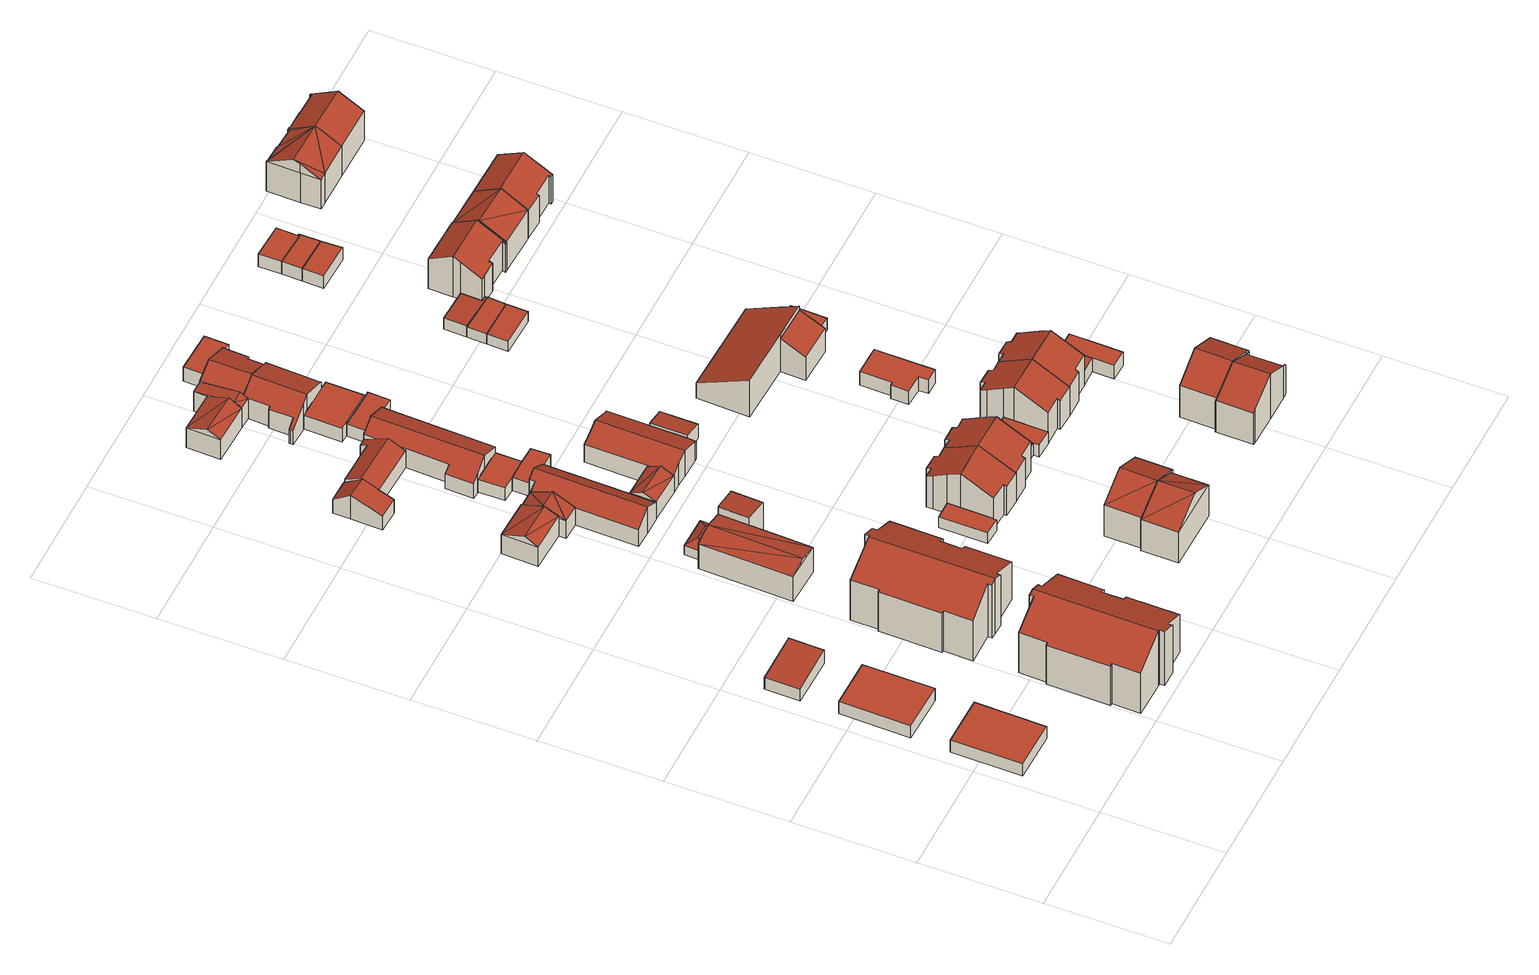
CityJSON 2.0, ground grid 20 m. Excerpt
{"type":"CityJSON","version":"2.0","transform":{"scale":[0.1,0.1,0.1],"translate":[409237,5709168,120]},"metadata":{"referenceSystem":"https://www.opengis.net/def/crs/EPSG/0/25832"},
"CityObjects":{
"building1":{"type":"Building","attributes":{"Gemeindeschluessel":"05978036","Geometrietyp2DReferenz":"3000","function":"31001_2460","roofType":"1000","measuredHeight":2.5},"geometry":[{"type":"MultiSurface","lod":"2","boundaries":[[[0,1,2,3]],[[1,4,5,2]],[[4,6,7,5]],[[6,0,3,7]],[[6,4,1,0]],[[3,2,5,7]]],"semantics":{"surfaces":[{"type":"WallSurface"},{"type":"RoofSurface"},{"type":"GroundSurface"}],"values":[0,0,0,0,1,2]}}]},
"building2":{"type":"Building","attributes":{"Gemeindeschluessel":"05978036","Geometrietyp2DReferenz":"3000","function":"31001_2460","roofType":"1000","measuredHeight":2.48},"geometry":[{"type":"MultiSurface","lod":"2","boundaries":[[[8,9,10,11]],[[9,12,13,10]],[[12,14,15,13]],[[14,8,11,15]],[[14,12,9,8]],[[11,10,13,15]]],"semantics":{"surfaces":[{"type":"WallSurface"},{"type":"RoofSurface"},{"type":"GroundSurface"}],"values":[0,0,0,0,1,2]}}]},
"building3":{"type":"Building","attributes":{"Gemeindeschluessel":"05978036","Geometrietyp2DReferenz":"3000","function":"31001_2460","roofType":"2100","measuredHeight":2.78},"geometry":[{"type":"MultiSurface","lod":"2","boundaries":[[[16,17,18,19]],[[17,20,21,18]],[[20,22,23,21]],[[22,16,19,23]],[[22,20,17,16]],[[19,18,21,23]]],"semantics":{"surfaces":[{"type":"WallSurface"},{"type":"RoofSurface"},{"type":"GroundSurface"}],"values":[0,0,0,0,1,2]}}]},
"building4":{"type":"Building","attributes":{"Gemeindeschluessel":"05978036","Geometrietyp2DReferenz":"3000","function":"31001_1000","roofType":"3100","measuredHeight":11.38},"geometry":[{"type":"MultiSurface","lod":"2","boundaries":[[[24,25,26,27]],[[25,28,29,26]],[[28,30,31,29]],[[30,32,33,31]],[[32,34,35,33]],[[34,36,37,35]],[[36,38,39,37]],[[38,40,41,39]],[[40,42,43,41]],[[42,44,45,43]],[[44,46,47,45]],[[46,48,49,47]],[[48,50,51,49]],[[50,52,53,51]],[[52,54,55,53]],[[54,56,57,55]],[[56,58,59,57]],[[58,60,61,59]],[[60,62,63,61]],[[62,64,65,63]],[[64,66,67,65]],[[66,24,27,67]],[[62,60,58,56,54,52,50,48,46,44,42,40,38,36]],[[36,34,32,30,28,25,24,66,64,62]],[[27,26,29,31,33,35,37,39,41,43,45,47,49,51,53,55,57,59,61,63,65,67]]],"semantics":{"surfaces":[{"type":"WallSurface"},{"type":"RoofSurface"},{"type":"GroundSurface"}],"values":[0,0,0,0,0,0,0,0,0,0,0,0,0,0,0,0,0,0,0,0,0,0,1,1,2]}}]},
"building5":{"type":"Building","attributes":{"Gemeindeschluessel":"05978036","Geometrietyp2DReferenz":"3000","function":"31001_1000","roofType":"3100","measuredHeight":11.39},"geometry":[{"type":"MultiSurface","lod":"2","boundaries":[[[68,69,70,71]],[[69,72,73,70]],[[72,74,75,73]],[[74,76,77,75]],[[76,78,79,77]],[[78,80,81,79]],[[80,82,83,81]],[[82,84,85,83]],[[84,86,87,85]],[[86,88,89,87]],[[88,90,91,89]],[[90,92,93,91]],[[92,94,95,93]],[[94,96,97,95]],[[96,98,99,97]],[[98,100,101,99]],[[100,102,103,101]],[[102,104,105,103]],[[104,106,107,105]],[[106,108,109,107]],[[108,110,111,109]],[[110,68,71,111]],[[106,104,102,100,98,96,94,92,90,88]],[[88,86,84,82,80,78,76,74,72,69,68,110,108,106]],[[71,70,73,75,77,79,81,83,85,87,89,91,93,95,97,99,101,103,105,107,109,111]]],"semantics":{"surfaces":[{"type":"WallSurface"},{"type":"RoofSurface"},{"type":"GroundSurface"}],"values":[0,0,0,0,0,0,0,0,0,0,0,0,0,0,0,0,0,0,0,0,0,0,1,1,2]}}]},
"building6":{"type":"Building","attributes":{"Gemeindeschluessel":"05978036","Geometrietyp2DReferenz":"3000","function":"31001_1000"},"children":["building6-1","building6-2"]},
"building6-1":{"type":"BuildingPart","attributes":{"roofType":"2100","measuredHeight":6.61},"parents":["building6"],"geometry":[{"type":"MultiSurface","lod":"2","boundaries":[[[112,113,114,115,116]],[[117,118,119,120,121]],[[118,122,123,119]],[[122,124,125,123]],[[124,112,116,125]],[[124,122,118,117,113,112]],[[116,115,120,119,123,125]],[[121,114,113,117]],[[121,120,115,114]]],"semantics":{"surfaces":[{"type":"WallSurface"},{"type":"RoofSurface"},{"type":"GroundSurface"},{"type":"ClosureSurface"}],"values":[0,0,0,0,0,1,2,0,3]}}]},
"building6-2":{"type":"BuildingPart","attributes":{"roofType":"3100","measuredHeight":5.89},"parents":["building6"],"geometry":[{"type":"MultiSurface","lod":"2","boundaries":[[[126,127,128,129]],[[127,121,120,128]],[[114,130,131,115]],[[130,132,133,131]],[[132,134,135,133]],[[134,126,129,135]],[[136,137,126,138]],[[138,126,134]],[[132,130,114,121,136]],[[136,138,132]],[[127,137,136,121]],[[126,137,127]],[[132,138,134]],[[129,128,120,115,131,133,135]],[[115,120,121,114]]],"semantics":{"surfaces":[{"type":"WallSurface"},{"type":"RoofSurface"},{"type":"GroundSurface"},{"type":"ClosureSurface"}],"values":[0,0,0,0,0,0,1,1,1,1,0,0,0,2,3]}}]},
"building7":{"type":"Building","attributes":{"Gemeindeschluessel":"05978036","Geometrietyp2DReferenz":"3000","function":"31001_1000"},"children":["building7-1","building7-2","building7-3"]},
"building7-1":{"type":"BuildingPart","attributes":{"roofType":"3100","measuredHeight":5.28},"parents":["building7"],"geometry":[{"type":"MultiSurface","lod":"2","boundaries":[[[139,140,141,142,143]],[[144,145,146,147,148]],[[139,145,149]],[[149,140,139]],[[140,149,150]],[[145,150,149]],[[150,145,144,151,152]],[[142,141,153,148,147]],[[153,141,140,154]],[[148,153,154,144]],[[143,146,145,139]],[[143,142,147,146]],[[150,152,155,156,154,140]],[[156,151,144,154]],[[155,152,151,156]]],"semantics":{"surfaces":[{"type":"WallSurface"},{"type":"RoofSurface"},{"type":"GroundSurface"},{"type":"ClosureSurface"}],"values":[0,0,0,1,1,1,1,2,0,3,0,3,0,3,3]}}]},
"building7-2":{"type":"BuildingPart","attributes":{"roofType":"3100","measuredHeight":5.54},"parents":["building7"],"geometry":[{"type":"MultiSurface","lod":"2","boundaries":[[[146,157,158,147]],[[157,159,160,158]],[[159,161,162,160]],[[161,163,164,162]],[[163,165,166,164]],[[165,167,168,166]],[[167,169,170,168]],[[169,171,172,170]],[[171,173,174,172]],[[173,143,142,174]],[[171,169,167,165,163]],[[163,161,159,157,146,143,173,171]],[[147,158,160,162,164,166,168,170,172,174,142]],[[147,142,143,146]]],"semantics":{"surfaces":[{"type":"WallSurface"},{"type":"RoofSurface"},{"type":"GroundSurface"},{"type":"ClosureSurface"}],"values":[0,0,0,0,0,0,0,0,0,0,1,1,2,3]}}]},
"building7-3":{"type":"BuildingPart","attributes":{"roofType":"3100","measuredHeight":5.17},"parents":["building7"],"geometry":[{"type":"MultiSurface","lod":"2","boundaries":[[[156,175,176,153,154]],[[175,177,178,176]],[[177,179,144,148,178]],[[177,175,180]],[[180,156,155]],[[156,180,175]],[[177,155,152,179]],[[155,177,180]],[[153,176,178,148]],[[151,144,179]],[[153,148,144,154]],[[154,144,151,156]],[[152,151,179]],[[156,151,152,155]]],"semantics":{"surfaces":[{"type":"WallSurface"},{"type":"RoofSurface"},{"type":"GroundSurface"},{"type":"ClosureSurface"}],"values":[0,0,0,0,1,1,1,1,2,0,3,3,0,3]}}]},
"building8":{"type":"Building","attributes":{"Gemeindeschluessel":"05978036","Geometrietyp2DReferenz":"3000","function":"31001_2460","roofType":"5000","measuredHeight":2.76},"geometry":[{"type":"MultiSurface","lod":"2","boundaries":[[[181,182,183,184]],[[182,185,186,183]],[[185,187,188,186]],[[187,189,190,188]],[[189,181,184,190]],[[187,185,182,191]],[[192,191,182,181]],[[192,181,189]],[[191,192,189,187]],[[184,183,186,188,190]]],"semantics":{"surfaces":[{"type":"WallSurface"},{"type":"RoofSurface"},{"type":"GroundSurface"}],"values":[0,0,0,0,0,1,1,1,1,2]}}]},
"building9":{"type":"Building","attributes":{"Gemeindeschluessel":"05978036","Geometrietyp2DReferenz":"3000","function":"31001_1000"},"children":["building9-1","building9-2","building9-3"]},
"building9-1":{"type":"BuildingPart","attributes":{"roofType":"3100","measuredHeight":4.84},"parents":["building9"],"geometry":[{"type":"MultiSurface","lod":"2","boundaries":[[[193,194,195,196]],[[197,198,199,200]],[[201,202,203,204,205]],[[202,193,196,203]],[[206,207,208,198,197,209,210]],[[210,211,194,193,202,201,206]],[[196,195,212,200,199,213,214,204,203]],[[215,211,210]],[[212,195,194,211,215]],[[209,215,210]],[[197,200,212,215,209]],[[216,207,206]],[[214,213,208,207,216]],[[213,199,198,208]],[[201,205,216,206]],[[214,216,205,204]]],"semantics":{"surfaces":[{"type":"WallSurface"},{"type":"RoofSurface"},{"type":"GroundSurface"},{"type":"ClosureSurface"}],"values":[0,0,0,0,1,1,2,0,3,0,3,0,3,3,0,3]}}]},
"building9-2":{"type":"BuildingPart","attributes":{"roofType":"3100","measuredHeight":5.45},"parents":["building9"],"geometry":[{"type":"MultiSurface","lod":"2","boundaries":[[[217,218,219,220]],[[218,221,222,219]],[[221,223,224,222]],[[223,225,226,224]],[[225,227,228,226]],[[227,229,197,200,228]],[[230,231,232,195,194]],[[231,233,234,232]],[[233,235,236,234]],[[235,237,238,236]],[[237,217,220,238]],[[233,231,230,211,215,209,229,227,225,223,221,218]],[[218,217,237,235,233]],[[220,219,222,224,226,228,200,212,195,232,234,236,238]],[[230,194,211]],[[209,197,229]],[[194,195,212,215,211]],[[215,212,200,197,209]]],"semantics":{"surfaces":[{"type":"WallSurface"},{"type":"RoofSurface"},{"type":"GroundSurface"},{"type":"ClosureSurface"}],"values":[0,0,0,0,0,0,0,0,0,0,0,1,1,2,0,0,3,3]}}]},
"building9-3":{"type":"BuildingPart","attributes":{"roofType":"3100","measuredHeight":4.82},"parents":["building9"],"geometry":[{"type":"MultiSurface","lod":"2","boundaries":[[[239,240,241,199,198]],[[240,242,243,241]],[[242,244,245,243]],[[244,246,247,245]],[[246,248,249,247]],[[248,205,204,249]],[[244,242,240,239,250]],[[250,207,216,205,248,246,244]],[[204,214,213,199,241,243,245,247,249]],[[208,207,250]],[[213,214,216,207,208]],[[214,204,205,216]],[[239,198,208,250]],[[213,208,198,199]]],"semantics":{"surfaces":[{"type":"WallSurface"},{"type":"RoofSurface"},{"type":"GroundSurface"},{"type":"ClosureSurface"}],"values":[0,0,0,0,0,0,1,1,2,0,3,3,0,3]}}]},
"building10":{"type":"Building","attributes":{"Gemeindeschluessel":"05978036","Geometrietyp2DReferenz":"3000","function":"31001_2460","roofType":"1000","measuredHeight":2.27},"geometry":[{"type":"MultiSurface","lod":"2","boundaries":[[[251,252,253,254]],[[252,255,256,253]],[[255,257,258,256]],[[257,259,260,258]],[[259,261,262,260]],[[261,251,254,262]],[[261,259,257,255,252,251]],[[254,253,256,258,260,262]]],"semantics":{"surfaces":[{"type":"WallSurface"},{"type":"RoofSurface"},{"type":"GroundSurface"}],"values":[0,0,0,0,0,0,1,2]}}]},
"building11":{"type":"Building","attributes":{"Gemeindeschluessel":"05978036","Geometrietyp2DReferenz":"3000","function":"31001_2460","roofType":"1000","measuredHeight":2.63},"geometry":[{"type":"MultiSurface","lod":"2","boundaries":[[[263,264,265,266]],[[264,267,268,265]],[[267,269,270,268]],[[269,271,272,270]],[[271,263,266,272]],[[271,269,267,264,263]],[[266,265,268,270,272]]],"semantics":{"surfaces":[{"type":"WallSurface"},{"type":"RoofSurface"},{"type":"GroundSurface"}],"values":[0,0,0,0,0,1,2]}}]},
"building12":{"type":"Building","attributes":{"Gemeindeschluessel":"05978036","Geometrietyp2DReferenz":"3000","function":"31001_1000","roofType":"3100","measuredHeight":9.15},"geometry":[{"type":"MultiSurface","lod":"2","boundaries":[[[273,274,275,276]],[[274,277,278,275]],[[277,279,280,278]],[[279,273,276,280]],[[277,274,281]],[[273,279,282]],[[274,282,281]],[[282,274,273]],[[281,279,277]],[[279,281,282]],[[276,275,278,280]]],"semantics":{"surfaces":[{"type":"WallSurface"},{"type":"RoofSurface"},{"type":"GroundSurface"}],"values":[0,0,0,0,0,0,1,1,1,1,2]}}]},
"building13":{"type":"Building","attributes":{"Gemeindeschluessel":"05978036","Geometrietyp2DReferenz":"3000","function":"31001_2460","roofType":"1000","measuredHeight":2.63},"geometry":[{"type":"MultiSurface","lod":"2","boundaries":[[[283,284,272,285]],[[284,286,270,272]],[[286,287,288,270]],[[287,289,290,288]],[[289,291,292,290]],[[291,283,285,292]],[[291,289,287,286,284,283]],[[285,272,270,288,290,292]]],"semantics":{"surfaces":[{"type":"WallSurface"},{"type":"RoofSurface"},{"type":"GroundSurface"}],"values":[0,0,0,0,0,0,1,2]}}]},
"building14":{"type":"Building","attributes":{"Gemeindeschluessel":"05978036","Geometrietyp2DReferenz":"3000","function":"31001_1000","roofType":"5000","measuredHeight":9.26},"geometry":[{"type":"MultiSurface","lod":"2","boundaries":[[[293,294,295,296]],[[294,297,298,295]],[[297,299,300,298]],[[299,293,296,300]],[[299,297,301,281]],[[294,281,301]],[[281,294,293]],[[293,299,281]],[[297,294,301]],[[296,295,298,300]]],"semantics":{"surfaces":[{"type":"WallSurface"},{"type":"RoofSurface"},{"type":"GroundSurface"}],"values":[0,0,0,0,1,1,1,0,0,2]}}]},
"building15":{"type":"Building","attributes":{"Gemeindeschluessel":"05978036","Geometrietyp2DReferenz":"3000","function":"31001_1000","roofType":"3100","measuredHeight":9.11},"geometry":[{"type":"MultiSurface","lod":"2","boundaries":[[[302,303,253,304]],[[303,305,306,253]],[[305,307,254,306]],[[307,308,309,254]],[[308,310,311,309]],[[310,312,313,311]],[[312,314,315,313]],[[314,316,317,315]],[[316,318,319,317]],[[318,320,321,319]],[[320,322,323,321]],[[322,324,325,323]],[[324,326,327,325]],[[326,328,329,327]],[[328,302,304,329]],[[324,322,320,318,316,314,312,310,308,307,305]],[[305,303,302,328,326,324]],[[304,253,306,254,309,311,313,315,317,319,321,323,325,327,329]]],"semantics":{"surfaces":[{"type":"WallSurface"},{"type":"RoofSurface"},{"type":"GroundSurface"}],"values":[0,0,0,0,0,0,0,0,0,0,0,0,0,0,0,1,1,2]}}]},
"building16":{"type":"Building","attributes":{"Gemeindeschluessel":"05978036","Geometrietyp2DReferenz":"3000","function":"31001_1000"},"children":["building16-1","building16-2"]},
"building16-1":{"type":"BuildingPart","attributes":{"roofType":"3100","measuredHeight":4.52},"parents":["building16"],"geometry":[{"type":"MultiSurface","lod":"2","boundaries":[[[330,331,332,333]],[[334,335,336,337]],[[335,330,333,336]],[[330,335,338]],[[330,339,340,331]],[[339,330,338]],[[338,334,341,339]],[[334,338,335]],[[333,332,337,336]],[[337,332,331,334]],[[340,339,341]],[[331,340,341,334]]],"semantics":{"surfaces":[{"type":"WallSurface"},{"type":"RoofSurface"},{"type":"GroundSurface"},{"type":"ClosureSurface"}],"values":[0,0,0,0,1,1,1,1,2,3,0,3]}}]},
"building16-2":{"type":"BuildingPart","attributes":{"roofType":"3100","measuredHeight":5.22},"parents":["building16"],"geometry":[{"type":"MultiSurface","lod":"2","boundaries":[[[342,343,344,332,331]],[[343,345,346,344]],[[345,347,348,346]],[[347,349,350,348]],[[349,351,352,350]],[[351,353,354,352]],[[353,355,356,354]],[[355,357,358,356]],[[357,359,360,358]],[[359,361,362,360]],[[361,363,364,362]],[[363,365,334,337,364]],[[361,359,357,355,353,351,349,347]],[[347,345,343,342,340,341,365,363,361]],[[332,344,346,348,350,352,354,356,358,360,362,364,337]],[[331,340,342]],[[341,334,365]],[[331,332,337,334]],[[331,334,341,340]]],"semantics":{"surfaces":[{"type":"WallSurface"},{"type":"RoofSurface"},{"type":"GroundSurface"},{"type":"ClosureSurface"}],"values":[0,0,0,0,0,0,0,0,0,0,0,0,1,1,2,0,0,3,3]}}]},
"building17":{"type":"Building","attributes":{"Gemeindeschluessel":"05978036","Geometrietyp2DReferenz":"3000","function":"31001_1000"},"children":["building17-1","building17-2","building17-3","building17-4"]},
"building17-1":{"type":"BuildingPart","attributes":{"roofType":"3100","measuredHeight":5.34},"parents":["building17"],"geometry":[{"type":"MultiSurface","lod":"2","boundaries":[[[366,367,368,369]],[[366,370,371,367]],[[370,372,373,371]],[[370,366,374]],[[374,369,375,376,377]],[[369,374,366]],[[370,377,378,372]],[[377,370,374]],[[368,367,371,373]],[[369,368,373,372]],[[377,376,378]],[[378,376,375,369,372]]],"semantics":{"surfaces":[{"type":"WallSurface"},{"type":"RoofSurface"},{"type":"GroundSurface"},{"type":"ClosureSurface"}],"values":[0,0,0,0,1,1,1,1,2,3,0,3]}}]},
"building17-2":{"type":"BuildingPart","attributes":{"roofType":"3100","measuredHeight":6.13},"parents":["building17"],"geometry":[{"type":"MultiSurface","lod":"2","boundaries":[[[379,380,381,382]],[[380,383,384,381]],[[383,385,386,384]],[[385,387,388,386]],[[387,389,390,391,388]],[[392,393,394,395]],[[392,396,397,393]],[[396,398,399,397]],[[398,400,401,399]],[[400,402,403,401]],[[402,404,405,403]],[[404,379,382,405]],[[400,398,396,392,395,406,407,408]],[[408,409,410,389,387,385,383,380,379,404,402,400]],[[382,381,384,386,388,391,411,412,413,394,393,397,399,401,403,405]],[[410,414,390,389]],[[414,411,391,390]],[[412,411,414,410,409,408]],[[395,394,413,407,406]],[[407,413,412,408]]],"semantics":{"surfaces":[{"type":"WallSurface"},{"type":"RoofSurface"},{"type":"GroundSurface"},{"type":"ClosureSurface"}],"values":[0,0,0,0,0,0,0,0,0,0,0,0,1,1,2,0,3,3,3,3]}}]},
"building17-3":{"type":"BuildingPart","attributes":{"roofType":"3100","measuredHeight":4.97},"parents":["building17"],"geometry":[{"type":"MultiSurface","lod":"2","boundaries":[[[372,415,416,373]],[[415,417,418,416]],[[390,369,368,391]],[[390,419,420]],[[420,375,369,390]],[[415,421,378,376,420,419,422,417]],[[372,421,415]],[[368,373,416,418,411,391]],[[373,368,369,372]],[[391,411,414,390]],[[411,418,417,414]],[[420,376,375]],[[378,421,372]],[[376,378,372,369,375]],[[419,390,414,423,422]],[[422,423,414,417]]],"semantics":{"surfaces":[{"type":"WallSurface"},{"type":"RoofSurface"},{"type":"GroundSurface"},{"type":"ClosureSurface"}],"values":[0,0,0,1,1,1,0,2,3,3,3,0,0,3,0,3]}}]},
"building17-4":{"type":"BuildingPart","attributes":{"roofType":"3100","measuredHeight":6.17},"parents":["building17"],"geometry":[{"type":"MultiSurface","lod":"2","boundaries":[[[424,425,426,427]],[[425,428,429,426]],[[428,430,431,429]],[[430,432,433,431]],[[432,395,394,433]],[[434,424,427,418,417]],[[435,406,395,432,430,428,425]],[[425,424,434,422,423,409,408,435]],[[427,426,429,431,433,394,413,412,411,418]],[[407,406,435]],[[413,394,395,406,407]],[[423,410,409]],[[408,407,435]],[[410,414,411,412,408,409]],[[412,413,407,408]],[[434,417,422]],[[411,414,417,418]],[[417,414,410,423,422]]],"semantics":{"surfaces":[{"type":"WallSurface"},{"type":"RoofSurface"},{"type":"GroundSurface"},{"type":"ClosureSurface"}],"values":[0,0,0,0,0,0,1,1,2,0,3,0,0,3,3,0,3,3]}}]},
"building18":{"type":"Building","attributes":{"Gemeindeschluessel":"05978036","Geometrietyp2DReferenz":"3000","function":"31001_1000","roofType":"3100","measuredHeight":9.1},"geometry":[{"type":"MultiSurface","lod":"2","boundaries":[[[436,437,438,439]],[[437,326,327,438]],[[326,324,325,327]],[[324,322,323,325]],[[322,320,321,323]],[[320,440,441,321]],[[440,442,443,441]],[[442,444,445,443]],[[444,446,447,445]],[[446,448,449,447]],[[448,450,451,449]],[[450,452,453,451]],[[452,454,455,453]],[[454,456,457,455]],[[456,458,459,457]],[[458,436,439,459]],[[454,452,450,448,446,444,442,440,320,322,324]],[[324,326,437,436,458,456,454]],[[439,438,327,325,323,321,441,443,445,447,449,451,453,455,457,459]]],"semantics":{"surfaces":[{"type":"WallSurface"},{"type":"RoofSurface"},{"type":"GroundSurface"}],"values":[0,0,0,0,0,0,0,0,0,0,0,0,0,0,0,0,1,1,2]}}]},
"building19":{"type":"Building","attributes":{"Gemeindeschluessel":"05978036","Geometrietyp2DReferenz":"3000","function":"31001_2460","roofType":"1000","measuredHeight":2.57},"geometry":[{"type":"MultiSurface","lod":"2","boundaries":[[[460,461,462,463]],[[461,464,465,462]],[[464,466,467,465]],[[466,468,469,467]],[[468,470,471,469]],[[470,460,463,471]],[[470,468,466,464,461,460]],[[463,462,465,467,469,471]]],"semantics":{"surfaces":[{"type":"WallSurface"},{"type":"RoofSurface"},{"type":"GroundSurface"}],"values":[0,0,0,0,0,0,1,2]}}]},
"building20":{"type":"Building","attributes":{"Gemeindeschluessel":"05978036","Geometrietyp2DReferenz":"3000","function":"31001_2460","roofType":"1000","measuredHeight":2.78},"geometry":[{"type":"MultiSurface","lod":"2","boundaries":[[[472,473,474,475]],[[473,476,477,474]],[[476,478,479,477]],[[478,480,481,479]],[[480,482,483,481]],[[482,472,475,483]],[[482,480,478,476,473,472]],[[475,474,477,479,481,483]]],"semantics":{"surfaces":[{"type":"WallSurface"},{"type":"RoofSurface"},{"type":"GroundSurface"}],"values":[0,0,0,0,0,0,1,2]}}]},
"building21":{"type":"Building","attributes":{"Gemeindeschluessel":"05978036","Geometrietyp2DReferenz":"3000","function":"31001_2460","roofType":"2100","measuredHeight":3.81},"geometry":[{"type":"MultiSurface","lod":"2","boundaries":[[[484,485,486,487]],[[485,488,489,486]],[[488,490,491,489]],[[490,484,487,491]],[[490,488,485,484]],[[487,486,489,491]]],"semantics":{"surfaces":[{"type":"WallSurface"},{"type":"RoofSurface"},{"type":"GroundSurface"}],"values":[0,0,0,0,1,2]}}]},
"building22":{"type":"Building","attributes":{"Gemeindeschluessel":"05978036","Geometrietyp2DReferenz":"3000","function":"31001_2460","roofType":"1000","measuredHeight":2.38},"geometry":[{"type":"MultiSurface","lod":"2","boundaries":[[[492,493,494,495]],[[493,496,497,494]],[[496,498,499,497]],[[498,492,495,499]],[[498,496,493,492]],[[495,494,497,499]]],"semantics":{"surfaces":[{"type":"WallSurface"},{"type":"RoofSurface"},{"type":"GroundSurface"}],"values":[0,0,0,0,1,2]}}]},
"building23":{"type":"Building","attributes":{"Gemeindeschluessel":"05978036","Geometrietyp2DReferenz":"3000","function":"31001_2460","roofType":"1000","measuredHeight":2.49},"geometry":[{"type":"MultiSurface","lod":"2","boundaries":[[[500,501,502,503]],[[501,504,505,502]],[[504,506,507,505]],[[506,508,509,507]],[[508,500,503,509]],[[508,506,504,501,500]],[[503,502,505,507,509]]],"semantics":{"surfaces":[{"type":"WallSurface"},{"type":"RoofSurface"},{"type":"GroundSurface"}],"values":[0,0,0,0,0,1,2]}}]},
"building24":{"type":"Building","attributes":{"Gemeindeschluessel":"05978036","Geometrietyp2DReferenz":"3000","function":"31001_2460","roofType":"1000","measuredHeight":2.97},"geometry":[{"type":"MultiSurface","lod":"2","boundaries":[[[510,511,512,513]],[[511,514,515,512]],[[514,516,517,515]],[[516,518,519,517]],[[518,510,513,519]],[[518,516,514,511,510]],[[513,512,515,517,519]]],"semantics":{"surfaces":[{"type":"WallSurface"},{"type":"RoofSurface"},{"type":"GroundSurface"}],"values":[0,0,0,0,0,1,2]}}]},
"building25":{"type":"Building","attributes":{"Gemeindeschluessel":"05978036","Geometrietyp2DReferenz":"3000","function":"31001_1000","roofType":"3100","measuredHeight":9.2},"geometry":[{"type":"MultiSurface","lod":"2","boundaries":[[[520,521,522,523]],[[521,524,525,522]],[[524,526,527,525]],[[526,528,529,527]],[[528,530,531,529]],[[530,532,533,531]],[[532,534,535,533]],[[534,536,537,535]],[[536,538,539,537]],[[538,540,541,539]],[[540,542,543,541]],[[542,544,545,543]],[[544,546,547,545]],[[546,548,549,547]],[[548,520,523,549]],[[544,542,540,538,536,534,532,530,528,526,524]],[[524,521,520,548,546,544]],[[523,522,525,527,529,531,533,535,537,539,541,543,545,547,549]]],"semantics":{"surfaces":[{"type":"WallSurface"},{"type":"RoofSurface"},{"type":"GroundSurface"}],"values":[0,0,0,0,0,0,0,0,0,0,0,0,0,0,0,1,1,2]}}]},
"building26":{"type":"Building","attributes":{"Gemeindeschluessel":"05978036","Geometrietyp2DReferenz":"3000","function":"31001_1000"},"children":["building26-1","building26-2"]},
"building26-1":{"type":"BuildingPart","attributes":{"roofType":"2100","measuredHeight":7.64},"parents":["building26"],"geometry":[{"type":"MultiSurface","lod":"2","boundaries":[[[550,551,552,553]],[[551,554,555,556,552]],[[557,558,559,560,561]],[[558,562,563,559]],[[562,550,553,563]],[[562,558,557,554,551,550]],[[553,552,556,560,559,563]],[[561,555,554,557]],[[561,560,556,555]]],"semantics":{"surfaces":[{"type":"WallSurface"},{"type":"RoofSurface"},{"type":"GroundSurface"},{"type":"ClosureSurface"}],"values":[0,0,0,0,0,1,2,0,3]}}]},
"building26-2":{"type":"BuildingPart","attributes":{"roofType":"2100","measuredHeight":6.83},"parents":["building26"],"geometry":[{"type":"MultiSurface","lod":"2","boundaries":[[[564,561,560,565]],[[555,566,567,556]],[[566,568,569,567]],[[568,564,565,569]],[[568,566,555,561,564]],[[565,560,556,567,569]],[[556,560,561,555]]],"semantics":{"surfaces":[{"type":"WallSurface"},{"type":"RoofSurface"},{"type":"GroundSurface"},{"type":"ClosureSurface"}],"values":[0,0,0,0,1,2,3]}}]},
"building27":{"type":"Building","attributes":{"Gemeindeschluessel":"05978036","Geometrietyp2DReferenz":"3000","function":"31001_1000","roofType":"3100","measuredHeight":9.22},"geometry":[{"type":"MultiSurface","lod":"2","boundaries":[[[570,571,572,573]],[[571,574,575,572]],[[574,576,577,575]],[[576,578,579,577]],[[578,580,581,579]],[[580,582,583,581]],[[582,584,585,583]],[[584,586,587,585]],[[586,588,589,587]],[[588,590,591,589]],[[590,592,593,591]],[[592,594,595,593]],[[594,596,597,595]],[[596,570,573,597]],[[592,590,588,586,584,582]],[[582,580,578,576,574,571,570,596,594,592]],[[573,572,575,577,579,581,583,585,587,589,591,593,595,597]]],"semantics":{"surfaces":[{"type":"WallSurface"},{"type":"RoofSurface"},{"type":"GroundSurface"}],"values":[0,0,0,0,0,0,0,0,0,0,0,0,0,0,1,1,2]}}]},
"building28":{"type":"Building","attributes":{"Gemeindeschluessel":"05978036","Geometrietyp2DReferenz":"3000","function":"31001_1310","roofType":"1000","measuredHeight":2.8},"geometry":[{"type":"MultiSurface","lod":"2","boundaries":[[[598,599,600,601]],[[599,602,603,600]],[[602,604,605,603]],[[604,606,607,605]],[[606,608,609,607]],[[608,610,611,609]],[[610,612,613,611]],[[612,598,601,613]],[[612,610,608,606,604,602,599,598]],[[601,600,603,605,607,609,611,613]]],"semantics":{"surfaces":[{"type":"WallSurface"},{"type":"RoofSurface"},{"type":"GroundSurface"}],"values":[0,0,0,0,0,0,0,0,1,2]}}]},
"building29":{"type":"Building","attributes":{"Gemeindeschluessel":"05978036","Geometrietyp2DReferenz":"3000","function":"31001_1000","roofType":"3100","measuredHeight":9.14},"geometry":[{"type":"MultiSurface","lod":"2","boundaries":[[[614,546,547,615]],[[546,544,545,547]],[[544,616,543,545]],[[616,617,541,543]],[[617,618,619,541]],[[618,620,621,619]],[[620,622,623,621]],[[622,624,625,623]],[[624,626,627,625]],[[626,628,629,627]],[[628,630,631,629]],[[630,632,633,631]],[[632,634,635,633]],[[634,636,637,635]],[[636,614,615,637]],[[632,630,628,626,624,622,620,618,617,616,544]],[[544,546,614,636,634,632]],[[615,547,545,543,541,619,621,623,625,627,629,631,633,635,637]]],"semantics":{"surfaces":[{"type":"WallSurface"},{"type":"RoofSurface"},{"type":"GroundSurface"}],"values":[0,0,0,0,0,0,0,0,0,0,0,0,0,0,0,1,1,2]}}]},
"building30":{"type":"Building","attributes":{"Gemeindeschluessel":"05978036","Geometrietyp2DReferenz":"3000","function":"31001_1000","roofType":"3100","measuredHeight":9.31},"geometry":[{"type":"MultiSurface","lod":"2","boundaries":[[[638,639,640,641]],[[639,642,643,640]],[[642,644,645,643]],[[644,646,647,645]],[[646,648,597,647]],[[648,649,595,597]],[[649,650,593,595]],[[650,651,591,593]],[[651,652,589,591]],[[652,638,641,589]],[[650,649,648,646,644]],[[644,642,639,638,652,651,650]],[[641,640,643,645,647,597,595,593,591,589]]],"semantics":{"surfaces":[{"type":"WallSurface"},{"type":"RoofSurface"},{"type":"GroundSurface"}],"values":[0,0,0,0,0,0,0,0,0,0,1,1,2]}}]},
"building31":{"type":"Building","attributes":{"Gemeindeschluessel":"05978036","Geometrietyp2DReferenz":"3000","function":"31001_2460","roofType":"1000","measuredHeight":2.15},"geometry":[{"type":"MultiSurface","lod":"2","boundaries":[[[653,654,655,656]],[[654,657,658,655]],[[657,659,660,658]],[[659,653,656,660]],[[659,657,654,653]],[[656,655,658,660]]],"semantics":{"surfaces":[{"type":"WallSurface"},{"type":"RoofSurface"},{"type":"GroundSurface"}],"values":[0,0,0,0,1,2]}}]},
"building32":{"type":"Building","attributes":{"Gemeindeschluessel":"05978036","Geometrietyp2DReferenz":"3000","function":"31001_2460","roofType":"1000","measuredHeight":2.15},"geometry":[{"type":"MultiSurface","lod":"2","boundaries":[[[653,661,662,656]],[[661,663,664,662]],[[663,654,655,664]],[[654,653,656,655]],[[654,663,661,653]],[[656,662,664,655]]],"semantics":{"surfaces":[{"type":"WallSurface"},{"type":"RoofSurface"},{"type":"GroundSurface"}],"values":[0,0,0,0,1,2]}}]},
"building33":{"type":"Building","attributes":{"Gemeindeschluessel":"05978036","Geometrietyp2DReferenz":"3000","function":"31001_2460","roofType":"1000","measuredHeight":2.79},"geometry":[{"type":"MultiSurface","lod":"2","boundaries":[[[665,666,667,668]],[[666,669,670,667]],[[669,671,672,670]],[[671,673,674,672]],[[673,665,668,674]],[[673,671,669,666,665]],[[668,667,670,672,674]]],"semantics":{"surfaces":[{"type":"WallSurface"},{"type":"RoofSurface"},{"type":"GroundSurface"}],"values":[0,0,0,0,0,1,2]}}]},
"building34":{"type":"Building","attributes":{"Gemeindeschluessel":"05978036","Geometrietyp2DReferenz":"3000","function":"31001_2460","roofType":"2100","measuredHeight":2.29},"geometry":[{"type":"MultiSurface","lod":"2","boundaries":[[[675,676,677,662]],[[676,678,679,677]],[[678,680,681,679]],[[680,682,683,681]],[[682,684,664,683]],[[684,675,662,664]],[[684,682,680,678,676,675]],[[662,677,679,681,683,664]]],"semantics":{"surfaces":[{"type":"WallSurface"},{"type":"RoofSurface"},{"type":"GroundSurface"}],"values":[0,0,0,0,0,0,1,2]}}]},
"building35":{"type":"Building","attributes":{"Gemeindeschluessel":"05978036","Geometrietyp2DReferenz":"3000","function":"31001_2460","roofType":"1000","measuredHeight":2.74},"geometry":[{"type":"MultiSurface","lod":"2","boundaries":[[[685,686,687,688]],[[686,665,668,687]],[[665,673,674,668]],[[673,689,690,674]],[[689,691,692,690]],[[691,685,688,692]],[[691,689,673,665,686,685]],[[688,687,668,674,690,692]]],"semantics":{"surfaces":[{"type":"WallSurface"},{"type":"RoofSurface"},{"type":"GroundSurface"}],"values":[0,0,0,0,0,0,1,2]}}]},
"building36":{"type":"Building","attributes":{"Gemeindeschluessel":"05978036","Geometrietyp2DReferenz":"3000","function":"31001_2460","roofType":"1000","measuredHeight":2.47},"geometry":[{"type":"MultiSurface","lod":"2","boundaries":[[[693,694,695,696]],[[694,697,698,695]],[[697,699,700,698]],[[699,693,696,700]],[[699,697,694,693]],[[696,695,698,700]]],"semantics":{"surfaces":[{"type":"WallSurface"},{"type":"RoofSurface"},{"type":"GroundSurface"}],"values":[0,0,0,0,1,2]}}]},
"building37":{"type":"Building","attributes":{"Gemeindeschluessel":"05978036","Geometrietyp2DReferenz":"3000","function":"31001_2460","roofType":"1000","measuredHeight":2.58},"geometry":[{"type":"MultiSurface","lod":"2","boundaries":[[[701,702,703,704]],[[702,705,706,703]],[[705,707,708,706]],[[707,701,704,708]],[[707,705,702,701]],[[704,703,706,708]]],"semantics":{"surfaces":[{"type":"WallSurface"},{"type":"RoofSurface"},{"type":"GroundSurface"}],"values":[0,0,0,0,1,2]}}]},
"building38":{"type":"Building","attributes":{"Gemeindeschluessel":"05978036","Geometrietyp2DReferenz":"3000","function":"31001_1000","roofType":"3100","measuredHeight":8.49},"geometry":[{"type":"MultiSurface","lod":"2","boundaries":[[[709,710,711,712]],[[710,713,714,711]],[[713,715,716,714]],[[715,717,718,716]],[[717,719,720,718]],[[719,721,722,720]],[[721,723,724,722]],[[723,725,726,724]],[[725,727,728,726]],[[727,729,730,728]],[[729,731,732,730]],[[731,709,712,732]],[[727,725,723,721]],[[721,719,717,715,713,710,709,731,729,727]],[[712,711,714,716,718,720,722,724,726,728,730,732]]],"semantics":{"surfaces":[{"type":"WallSurface"},{"type":"RoofSurface"},{"type":"GroundSurface"}],"values":[0,0,0,0,0,0,0,0,0,0,0,0,1,1,2]}}]},
"building39":{"type":"Building","attributes":{"Gemeindeschluessel":"05978036","Geometrietyp2DReferenz":"3000","function":"31001_2460","roofType":"1000","measuredHeight":2.57},"geometry":[{"type":"MultiSurface","lod":"2","boundaries":[[[701,733,734,704]],[[733,735,736,734]],[[735,702,703,736]],[[702,701,704,703]],[[702,735,733,701]],[[704,734,736,703]]],"semantics":{"surfaces":[{"type":"WallSurface"},{"type":"RoofSurface"},{"type":"GroundSurface"}],"values":[0,0,0,0,1,2]}}]},
"building40":{"type":"Building","attributes":{"Gemeindeschluessel":"05978036","Geometrietyp2DReferenz":"3000","function":"31001_2460","roofType":"1000","measuredHeight":2.59},"geometry":[{"type":"MultiSurface","lod":"2","boundaries":[[[733,737,738,734]],[[737,739,740,738]],[[739,741,742,740]],[[741,743,744,742]],[[743,735,736,744]],[[735,733,734,736]],[[735,743,741,739,737,733]],[[734,738,740,742,744,736]]],"semantics":{"surfaces":[{"type":"WallSurface"},{"type":"RoofSurface"},{"type":"GroundSurface"}],"values":[0,0,0,0,0,0,1,2]}}]},
"building41":{"type":"Building","attributes":{"Gemeindeschluessel":"05978036","Geometrietyp2DReferenz":"3000","function":"31001_1000","roofType":"3100","measuredHeight":8.37},"geometry":[{"type":"MultiSurface","lod":"2","boundaries":[[[745,746,747,726]],[[746,748,749,747]],[[748,750,730,749]],[[750,745,726,730]],[[748,746,751]],[[745,750,752]],[[745,751,746]],[[751,745,752]],[[752,748,751]],[[748,752,750]],[[726,747,749,730]]],"semantics":{"surfaces":[{"type":"WallSurface"},{"type":"RoofSurface"},{"type":"GroundSurface"}],"values":[0,0,0,0,0,0,1,1,1,1,2]}}]},
"building42":{"type":"Building","attributes":{"Gemeindeschluessel":"05978036","Geometrietyp2DReferenz":"3000","function":"31001_1000","roofType":"3100","measuredHeight":8.19},"geometry":[{"type":"MultiSurface","lod":"2","boundaries":[[[753,754,755,756]],[[754,757,758,755]],[[757,759,760,758]],[[759,761,762,760]],[[761,746,763,762]],[[746,764,765,763]],[[764,766,767,765]],[[766,768,769,767]],[[768,770,771,769]],[[770,753,756,771]],[[766,764,746,761]],[[761,759,757,754,753,770,768,766]],[[756,755,758,760,762,763,765,767,769,771]]],"semantics":{"surfaces":[{"type":"WallSurface"},{"type":"RoofSurface"},{"type":"GroundSurface"}],"values":[0,0,0,0,0,0,0,0,0,0,1,1,2]}}]},
"building43":{"type":"Building","attributes":{"Gemeindeschluessel":"05978036","Geometrietyp2DReferenz":"3000","function":"31001_1000","roofType":"5000","measuredHeight":8.56},"geometry":[{"type":"MultiSurface","lod":"2","boundaries":[[[772,773,774,775]],[[773,776,777,774]],[[776,778,779,777]],[[778,780,781,779]],[[780,782,783,781]],[[782,784,785,783]],[[784,786,787,785]],[[786,788,789,787]],[[788,790,791,789]],[[790,792,793,791]],[[792,794,795,793]],[[794,796,797,795]],[[796,772,775,797]],[[776,773,778]],[[780,778,782]],[[786,798,788]],[[784,798,786]],[[782,798,784]],[[778,798,782]],[[773,798,778]],[[798,773,799]],[[798,794,792,800]],[[799,794,798]],[[794,799,801,796]],[[796,801,772]],[[772,801,799,773]],[[788,798,800,790]],[[790,800,792]],[[775,774,777,779,781,783,785,787,789,791,793,795,797]]],"semantics":{"surfaces":[{"type":"WallSurface"},{"type":"RoofSurface"},{"type":"GroundSurface"}],"values":[0,0,0,0,0,0,0,0,0,0,0,0,0,1,1,1,1,1,1,1,1,1,1,1,0,0,0,0,2]}}]},
"building44":{"type":"Building","attributes":{"Gemeindeschluessel":"05978036","Geometrietyp2DReferenz":"3000","function":"31001_1000","roofType":"3100","measuredHeight":8.53},"geometry":[{"type":"MultiSurface","lod":"2","boundaries":[[[800,798,802,791]],[[798,788,789,802]],[[788,803,804,789]],[[803,805,806,804]],[[805,807,808,806]],[[807,809,810,808]],[[809,811,812,810]],[[811,813,814,812]],[[813,815,816,814]],[[815,817,818,816]],[[817,819,820,818]],[[819,792,793,820]],[[792,800,791,793]],[[817,815,813,811,809,807,805,803,788,798]],[[798,800,792,819,817]],[[791,802,789,804,806,808,810,812,814,816,818,820,793]]],"semantics":{"surfaces":[{"type":"WallSurface"},{"type":"RoofSurface"},{"type":"GroundSurface"}],"values":[0,0,0,0,0,0,0,0,0,0,0,0,0,1,1,2]}}]}
},
"vertices":[
[11,241,48],[94,240,48],[94,240,23],[11,241,23],[92,125,48],[92,125,23],[9,126,48],[9,126,23],
[99,419,46],[98,304,46],[98,304,21],[99,419,21],[15,305,46],[15,305,21],[17,420,46],[17,420,21],
[21,539,42],[104,538,46],[104,538,18],[21,539,18],[103,481,46],[103,481,18],[20,482,42],[20,482,18],
[184,65,111],[185,167,111],[185,167,30],[184,65,30],[189,167,113],[189,167,30],[190,213,113],[190,213,30],[242,212,139],[242,212,30],[242,219,139],[242,219,30],[252,218,143],[252,218,30],[271,218,134],[271,218,30],[270,212,134],[270,212,30],[324,211,109],[324,211,30],[323,137,108],[323,137,30],[313,137,113],[313,137,30],[313,102,113],[313,102,30],[323,102,108],[323,102,30],[322,17,108],[322,17,30],[281,17,128],[281,17,30],[281,10,128],[281,10,30],[252,10,142],[252,10,30],[252,18,142],[252,18,30],[249,18,143],[249,18,30],[187,19,113],[187,19,30],[188,65,113],[188,65,30],
[287,487,122],[287,479,122],[287,479,24],[287,487,24],[328,478,102],[328,478,24],[327,393,102],[327,393,24],[317,393,107],[317,393,24],[316,359,107],[316,359,24],[326,358,102],[326,358,24],[325,284,102],[325,284,24],[271,284,129],[271,284,24],[271,277,129],[271,277,24],[253,278,138],[253,278,24],[243,278,133],[243,278,24],[243,285,133],[243,285,24],[190,285,107],[190,285,24],[191,332,107],[191,332,24],[187,332,105],[187,332,24],[189,434,105],[189,434,24],[192,434,107],[192,434,24],[193,480,107],[193,480,24],[255,479,138],[255,479,24],[259,479,136],[259,479,24],[259,487,136],[259,487,24],
[320,674,65],[275,676,75],[275,676,60],[275,676,9],[320,674,9],[277,726,75],[280,726,74],[280,726,9],[277,726,9],[277,726,60],[280,727,74],[280,727,9],[322,726,65],[322,726,9],
[211,728,60],[225,728,60],[225,728,9],[211,728,9],[274,637,60],[274,637,9],[272,574,60],[272,574,9],[206,576,60],[206,576,9],[244,727,68],[225,728,64],[239,575,68],
[206,920,59],[176,921,59],[176,921,23],[206,920,23],[206,920,58],[176,992,59],[208,992,59],[208,992,58],[208,992,23],[176,992,23],[207,956,76],[176,957,76],[176,984,63],[176,967,71],[176,933,23],[176,933,59],[176,955,75],[176,933,63],
[222,991,68],[222,991,23],[222,1000,68],[222,1000,23],[230,1000,73],[230,1000,23],[237,1000,78],[237,1000,23],[267,999,58],[267,999,23],[264,860,58],[264,860,23],[263,818,58],[263,818,23],[233,818,78],[233,818,23],[203,819,58],[203,819,23],
[108,935,63],[108,935,23],[110,994,63],[110,994,23],[176,992,63],[109,957,75],
[226,757,30],[281,756,30],[281,756,11],[226,757,11],[280,727,30],[280,727,11],[280,726,30],[280,726,11],[225,728,30],[225,728,11],[266,741,39],[241,742,39],
[201,1258,50],[214,1258,50],[214,1258,22],[201,1258,22],[212,1191,56],[122,1194,56],[122,1194,22],[212,1191,22],[124,1248,56],[200,1246,56],[200,1246,22],[124,1248,22],[124,1248,51],[123,1221,71],[123,1220,70],[123,1219,70],[212,1199,61],[212,1218,71],[213,1237,61],[212,1218,22],[123,1219,22],[123,1221,22],[212,1218,61],[123,1221,69],
[267,1074,61],[232,1075,77],[232,1075,22],[267,1074,22],[208,1075,61],[208,1075,22],[195,1076,52],[195,1076,22],[197,1122,52],[197,1122,22],[209,1121,61],[209,1121,22],[212,1191,61],[214,1258,61],[231,1257,73],[231,1257,22],[237,1257,77],[237,1257,22],[274,1256,61],[274,1256,22],[268,1074,61],[268,1074,22],
[122,1194,60],[122,1169,50],[122,1169,22],[84,1170,50],[84,1170,22],[86,1221,71],[86,1221,22],[86,1250,50],[86,1250,22],[124,1249,50],[124,1249,22],[123,1219,71],
[431,433,61],[430,359,61],[430,359,39],[431,433,39],[429,359,61],[429,359,39],[429,354,61],[429,354,39],[400,355,61],[400,355,39],[400,433,61],[400,433,39],
[208,1032,50],[208,1075,50],[208,1075,24],[208,1032,24],[267,1074,50],[267,1074,24],[267,1031,50],[267,1031,24],[231,1031,50],[231,1031,24],
[470,85,110],[471,145,110],[471,145,46],[470,85,46],[575,144,110],[575,144,46],[574,84,110],[574,84,46],[529,144,137],[528,85,137],
[230,1000,51],[231,1031,51],[230,1000,24],[267,1031,51],[295,1030,51],[295,1030,24],[295,999,51],[295,999,24],[267,999,51],[267,999,24],
[476,145,109],[477,206,109],[477,206,45],[476,145,45],[583,204,109],[583,204,45],[582,144,109],[582,144,45],[530,205,137],
[462,358,102],[430,359,102],[462,358,39],[431,412,130],[431,412,39],[431,433,120],[431,455,108],[431,455,39],[431,466,102],[431,466,39],[449,466,102],[449,466,39],[449,474,98],[449,474,39],[476,474,98],[476,474,39],[476,466,102],[476,466,39],[495,466,102],[495,466,39],[494,454,108],[494,454,39],[494,412,130],[494,412,39],[493,352,99],[493,352,39],[462,353,99],[462,353,39],
[264,860,59],[323,859,59],[323,859,24],[264,860,24],[322,816,59],[263,818,59],[263,818,24],[322,816,24],[263,839,70],[322,837,70],[323,854,61],[322,820,61],
[323,859,61],[325,959,61],[325,959,24],[346,958,70],[346,958,24],[362,958,77],[362,958,24],[394,957,63],[394,957,24],[399,957,61],[399,957,24],[398,888,61],[398,888,24],[397,828,61],[397,828,24],[396,814,61],[396,814,24],[393,814,63],[393,814,24],[359,815,77],[359,815,24],[339,816,68],[339,816,24],[322,816,61],
[115,1440,66],[115,1440,25],[185,1438,25],[185,1438,66],[117,1495,66],[117,1495,25],[187,1493,66],[187,1493,25],[116,1461,78],[185,1439,67],[186,1452,74],[186,1458,78],[186,1481,71],
[185,1361,54],[185,1363,54],[185,1363,25],[185,1361,25],[200,1363,64],[200,1363,25],[201,1402,64],[201,1402,25],[205,1402,67],[205,1402,25],[206,1437,67],[206,1437,66],[206,1437,25],[282,1443,67],[282,1443,25],[276,1443,25],[276,1443,69],[279,1358,67],[279,1358,25],[279,1354,67],[279,1354,25],[231,1355,86],[231,1355,25],[219,1355,78],[219,1355,25],[185,1356,54],[185,1356,25],[256,1444,78],[235,1444,86],[234,1444,86],[231,1444,84],[206,1445,67],[206,1445,25],[234,1444,25],[235,1444,25],[206,1445,66],
[188,1515,66],[188,1515,25],[208,1514,66],[208,1514,25],[206,1449,75],[185,1449,75],[187,1493,69],[208,1496,69],[206,1445,69],
[234,1513,85],[237,1513,87],[237,1513,25],[234,1513,25],[285,1512,66],[285,1512,25],[283,1470,66],[283,1470,25],[277,1470,69],[277,1470,25],[208,1514,69],[235,1444,87],
[525,357,102],[525,352,99],[525,352,39],[525,357,39],[512,465,102],[512,465,39],[512,473,98],[512,473,39],[539,473,98],[539,473,39],[539,465,102],[539,465,39],[557,465,102],[557,465,39],[557,454,108],[557,454,39],[557,428,122],[557,428,39],[557,411,130],[557,411,39],[556,367,107],[556,367,39],[556,357,102],[556,357,39],
[274,1256,50],[231,1257,50],[231,1257,25],[274,1256,25],[232,1293,50],[232,1293,25],[292,1291,50],[292,1291,25],[303,1291,50],[303,1291,25],[302,1255,50],[302,1255,25],
[218,1294,54],[219,1355,54],[219,1355,26],[218,1294,26],[279,1354,54],[279,1354,26],[293,1353,54],[293,1353,26],[292,1291,54],[292,1291,26],[232,1293,54],[232,1293,26],
[398,888,66],[433,888,57],[433,888,28],[398,888,28],[432,827,57],[432,827,28],[397,828,66],[397,828,28],
[556,367,64],[557,428,64],[557,428,40],[556,367,40],[587,427,64],[587,427,40],[587,367,64],[587,367,40],
[587,357,66],[587,367,66],[587,367,41],[587,357,41],[587,427,66],[587,427,41],[617,427,66],[617,427,41],[616,356,66],[616,356,41],
[234,1513,56],[235,1552,56],[235,1552,27],[234,1513,27],[304,1550,56],[304,1550,27],[303,1511,56],[303,1511,27],[285,1512,56],[285,1512,27],
[648,356,105],[616,356,105],[616,356,42],[648,356,42],[617,410,134],[617,410,42],[617,427,125],[617,427,42],[617,453,111],[617,453,42],[617,464,105],[617,464,42],[635,464,105],[635,464,42],[635,472,101],[635,472,42],[662,471,101],[662,471,42],[662,463,106],[662,463,42],[680,463,106],[680,463,42],[680,452,112],[680,452,42],[680,410,134],[680,410,42],[679,350,102],[679,350,42],[648,351,102],[648,351,42],
[664,855,65],[662,801,94],[662,801,34],[664,855,34],[661,769,110],[661,769,102],[661,769,34],[597,771,110],[496,774,110],[496,774,34],[597,771,34],[597,771,102],[499,860,65],[499,860,34],
[595,730,82],[595,730,34],[660,743,90],[660,743,34],[660,728,82],[660,728,34],
[841,139,109],[833,139,113],[833,139,48],[841,139,48],[833,82,113],[833,82,48],[840,82,109],[840,82,48],[840,81,109],[840,81,48],[833,81,113],[833,81,48],[787,81,140],[787,81,48],[734,82,116],[734,82,48],[729,82,113],[729,82,48],[730,142,113],[730,142,48],[735,142,116],[735,142,48],[788,141,140],[788,141,48],[833,140,113],[833,140,48],[841,140,109],[841,140,48],
[616,654,65],[665,653,65],[665,653,37],[616,654,37],[664,556,65],[664,556,37],[641,556,65],[641,556,37],[641,572,65],[641,572,37],[609,573,65],[609,573,37],[610,602,65],[610,602,37],[615,602,65],[615,602,37],
[711,350,103],[711,350,42],[680,452,111],[680,463,105],[698,463,106],[698,463,42],[698,471,101],[698,471,42],[725,470,101],[725,470,42],[725,462,106],[725,462,42],[743,462,106],[743,462,42],[743,451,112],[743,451,42],[743,426,125],[743,426,42],[743,409,134],[743,409,42],[742,355,106],[742,355,42],[711,356,105],[711,356,42],
[730,143,110],[735,143,113],[735,143,48],[730,143,48],[736,202,113],[736,202,48],[789,202,141],[789,202,48],[842,201,113],[842,201,48],[841,140,113],[833,140,117],[788,141,141],[735,142,113],[730,142,110],
[480,1182,49],[546,1181,49],[546,1181,28],[480,1182,28],[545,1146,49],[545,1146,28],[479,1148,49],[479,1148,28],
[481,1214,49],[481,1214,28],[548,1211,49],[548,1211,28],
[772,356,71],[742,355,71],[742,355,43],[772,356,43],[743,426,71],[743,426,43],[773,426,71],[773,426,43],[773,406,71],[773,406,43],
[481,1214,51],[482,1251,51],[482,1251,28],[540,1250,48],[540,1250,28],[539,1216,48],[539,1216,28],[548,1216,48],[548,1216,28],[548,1211,48],
[801,320,71],[771,321,71],[771,321,43],[801,320,43],[803,406,71],[803,406,43],[802,355,71],[802,355,43],
[660,743,61],[662,801,61],[662,801,36],[660,743,36],[700,800,61],[700,800,36],[698,742,61],[698,742,36],
[486,1476,55],[547,1474,55],[547,1474,29],[486,1476,29],[548,1440,55],[548,1440,29],[485,1442,55],[485,1442,29],
[617,1219,96],[574,1220,96],[574,1220,35],[617,1219,35],[574,1215,92],[574,1215,35],[548,1216,92],[548,1216,35],[539,1216,92],[539,1216,35],[540,1250,112],[540,1250,35],[540,1262,119],[540,1262,35],[541,1302,96],[541,1302,35],[622,1300,96],[622,1300,35],[621,1260,119],[621,1260,35],[620,1213,92],[620,1213,35],[616,1213,92],[616,1213,35],
[487,1509,55],[487,1509,29],[547,1506,55],[547,1506,29],
[487,1546,55],[487,1546,29],[545,1544,55],[545,1544,29],[544,1509,55],[544,1509,29],[547,1509,55],[547,1509,29],
[622,1300,94],[694,1298,94],[694,1298,35],[691,1211,94],[691,1211,35],[620,1213,94],[693,1254,119],[621,1257,119],
[767,1212,94],[726,1213,94],[726,1213,36],[767,1212,36],[726,1209,92],[726,1209,36],[691,1211,92],[691,1211,36],[693,1256,118],[693,1256,36],[694,1298,36],[775,1296,94],[775,1296,36],[773,1254,118],[773,1254,36],[772,1208,92],[772,1208,36],[767,1208,92],[767,1208,36],
[624,1541,95],[625,1595,95],[625,1595,34],[624,1541,34],[628,1595,95],[628,1595,34],[627,1594,95],[627,1594,34],[658,1593,95],[658,1593,34],[658,1592,95],[658,1592,34],[696,1590,95],[696,1590,34],[696,1593,95],[696,1593,34],[698,1593,95],[698,1593,34],[698,1539,95],[698,1539,34],[697,1508,95],[697,1508,34],[638,1508,95],[638,1508,34],[624,1508,95],[624,1508,34],[698,1550,119],[624,1551,119],[698,1539,113],[624,1541,114],
[698,1550,34],[701,1593,95],[701,1593,34],[701,1591,96],[701,1591,34],[733,1591,95],[733,1591,34],[733,1590,96],[733,1590,34],[773,1589,96],[773,1589,34],[773,1592,94],[773,1592,34],[776,1592,94],[776,1592,34],[775,1548,119],[775,1548,34],[775,1507,95],[775,1507,34]
]}
